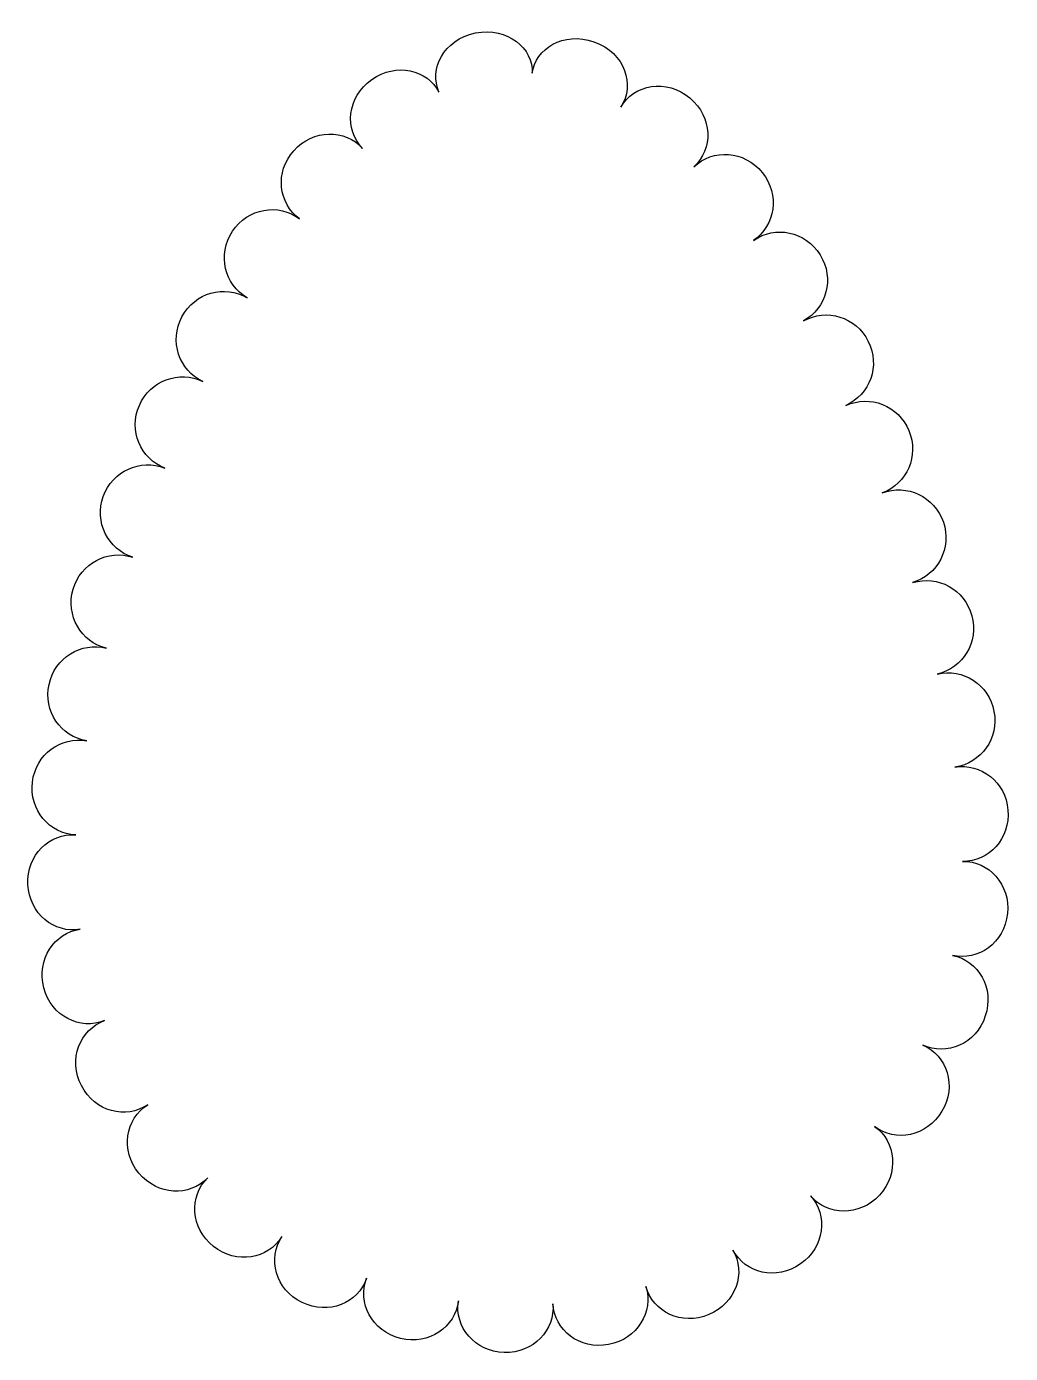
# Model space of a CAD drawing. Header units: centimetres. Extents: x -2.67 to 2.67, y -3.59 to 3.61.
import ezdxf

# ---------------------------------------------------------------- set-up
doc = ezdxf.new("R2010")
doc.units = ezdxf.units.CM
doc.header["$MEASUREMENT"] = 0
doc.layers.add('Layer 1', color=7, linetype='Continuous')

msp = doc.modelspace()

# ---------------------------------------------------------------- linework, layer by layer
at = {"layer": 'Layer 1', "color": 31}
msp.add_open_spline([(2.41418, -0.9189), (2.55716, -0.92165), (2.67421, -0.7937), (2.66093, -0.64035), (2.66093, -0.64035), (2.64781, -0.48771), (2.51459, -0.38511), (2.37309, -0.40664), (2.37309, -0.40664), (2.37309, -0.40664), (2.37309, -0.40664), (2.37309, -0.40664), (2.37309, -0.40664), (2.51488, -0.38756), (2.61328, -0.25083), (2.58502, -0.10433), (2.58502, -0.10433), (2.557, 0.04201), (2.41614, 0.13168), (2.27697, 0.09845), (2.27697, 0.09845), (2.27697, 0.09845), (2.27697, 0.09848), (2.27697, 0.09848), (2.27697, 0.09848), (2.41664, 0.13002), (2.50311, 0.27276), (2.46461, 0.41535), (2.46461, 0.41535), (2.42611, 0.55791), (2.28012, 0.63757), (2.14327, 0.59503), (2.14327, 0.59503), (2.14327, 0.59503), (2.14327, 0.59503), (2.14327, 0.59503), (2.14327, 0.59503), (2.28032, 0.63601), (2.35748, 0.78381), (2.30993, 0.92327), (2.30993, 0.92327), (2.2626, 1.06278), (2.11139, 1.13298), (1.97775, 1.08189), (1.97775, 1.08189), (1.97775, 1.08189), (1.97775, 1.08189), (1.97775, 1.08189), (1.97775, 1.08189), (2.11216, 1.13158), (2.17928, 1.28371), (2.1229, 1.42019), (2.1229, 1.42019), (2.06636, 1.55666), (1.91113, 1.61717), (1.78101, 1.55703), (1.78101, 1.55703), (1.78101, 1.55703), (1.78101, 1.55703), (1.78101, 1.55703), (1.78101, 1.55703), (1.91161, 1.61542), (1.96881, 1.77237), (1.90214, 1.90522), (1.90214, 1.90522), (1.83584, 2.03833), (1.67486, 2.08688), (1.55043, 2.01658), (1.55043, 2.01658), (1.55043, 2.01658), (1.55043, 2.01658), (1.55043, 2.01658), (1.55043, 2.01658), (1.67621, 2.08511), (1.72003, 2.24674), (1.64086, 2.37491), (1.64086, 2.37491), (1.56164, 2.50326), (1.39564, 2.5367), (1.27928, 2.45336), (1.27928, 2.45336), (1.27928, 2.45336), (1.27928, 2.45336), (1.27928, 2.45339), (1.27928, 2.45339), (1.39715, 2.53419), (1.42361, 2.70149), (1.32651, 2.82185), (1.32651, 2.82185), (1.22951, 2.9429), (1.0565, 2.95306), (0.95527, 2.85217), (0.95527, 2.85217), (0.95527, 2.85217), (0.95527, 2.85217), (0.95527, 2.85217), (0.95527, 2.85217), (1.06002, 2.94956), (1.05835, 3.12242), (0.93304, 3.22716), (0.93304, 3.22716), (0.80665, 3.33262), (0.62821, 3.30209), (0.55855, 3.17718), (0.55855, 3.17718), (0.55855, 3.17721), (0.55855, 3.17721), (0.55855, 3.17721), (0.55855, 3.17721), (0.63581, 3.2967), (0.58326, 3.47127), (0.41266, 3.53212), (0.41266, 3.53212), (0.24812, 3.59038), (0.09455, 3.4941), (0.0777, 3.3616), (0.0777, 3.3616), (0.08209, 3.49561), (-0.05475, 3.61494), (-0.23096, 3.58028), (-0.23096, 3.58028), (-0.4068, 3.54313), (-0.48242, 3.38317), (-0.42961, 3.25881), (-0.42961, 3.25881), (-0.49089, 3.37999), (-0.66144, 3.42148), (-0.79418, 3.32713), (-0.79418, 3.32713), (-0.93039, 3.23016), (-0.94306, 3.05598), (-0.84411, 2.95298), (-0.84411, 2.95298), (-0.84411, 2.95298), (-0.84411, 2.95298), (-0.84411, 2.95295), (-0.84411, 2.95295), (-0.9391, 3.06), (-1.11361, 3.05849), (-1.21746, 2.94073), (-1.21746, 2.94073), (-1.3216, 2.82378), (-1.3008, 2.65434), (-1.18608, 2.5697), (-1.18608, 2.5697), (-1.18608, 2.5697), (-1.18608, 2.5697), (-1.18608, 2.5697), (-1.18608, 2.5697), (-1.29935, 2.65754), (-1.46672, 2.62928), (-1.5506, 2.50273), (-1.5506, 2.50273), (-1.63447, 2.37652), (-1.59407, 2.21298), (-1.47046, 2.14149), (-1.47046, 2.14149), (-1.47046, 2.14146), (-1.47046, 2.14146), (-1.47046, 2.14146), (-1.47046, 2.14146), (-1.59339, 2.21525), (-1.75499, 2.17014), (-1.82487, 2.03833), (-1.82487, 2.03833), (-1.89453, 1.90659), (-1.84114, 1.74853), (-1.71155, 1.68733), (-1.71155, 1.68733), (-1.71155, 1.68733), (-1.7116, 1.68733), (-1.7116, 1.68733), (-1.7116, 1.68733), (-1.84011, 1.75006), (-1.99732, 1.69286), (-2.05627, 1.55721), (-2.05627, 1.55721), (-2.11548, 1.42172), (-2.05058, 1.26807), (-1.91731, 1.21608), (-1.91731, 1.21608), (-1.91731, 1.21608), (-1.91731, 1.21608), (-1.91731, 1.21608), (-1.91731, 1.21608), (-2.05021, 1.26966), (-2.20221, 1.20198), (-2.25217, 1.06334), (-2.25217, 1.06334), (-2.30204, 0.92465), (-2.22804, 0.77571), (-2.09151, 0.73224), (-2.09151, 0.73224), (-2.09151, 0.73224), (-2.09151, 0.73224), (-2.09151, 0.73224), (-2.09151, 0.73224), (-2.22732, 0.77714), (-2.37517, 0.70025), (-2.4161, 0.55854), (-2.4161, 0.55854), (-2.4573, 0.41688), (-2.37326, 0.27253), (-2.23441, 0.23829), (-2.23441, 0.23829), (-2.23441, 0.23829), (-2.23441, 0.23829), (-2.23441, 0.23826), (-2.23441, 0.23826), (-2.37305, 0.2743), (-2.51521, 0.18751), (-2.54659, 0.04242), (-2.54659, 0.04242), (-2.57821, -0.10278), (-2.48314, -0.2415), (-2.34207, -0.26452), (-2.34207, -0.26452), (-2.34207, -0.26452), (-2.34207, -0.26452), (-2.34207, -0.26452), (-2.34207, -0.26452), (-2.48283, -0.23925), (-2.61874, -0.33773), (-2.63679, -0.48817), (-2.63679, -0.48817), (-2.65502, -0.63904), (-2.54471, -0.76985), (-2.40171, -0.77508), (-2.40171, -0.77508), (-2.40171, -0.77508), (-2.40171, -0.77508), (-2.40171, -0.77508), (-2.40171, -0.77508), (-2.54445, -0.76548), (-2.66889, -0.88388), (-2.66174, -1.04413), (-2.66174, -1.04413), (-2.65362, -1.20391), (-2.51778, -1.31239), (-2.37747, -1.28794), (-2.37747, -1.28794), (-2.37747, -1.28794), (-2.37747, -1.28794), (-2.37747, -1.28794), (-2.37747, -1.28794), (-2.51849, -1.30675), (-2.61586, -1.45103), (-2.57514, -1.60605), (-2.57514, -1.60605), (-2.53463, -1.76102), (-2.37752, -1.83761), (-2.24544, -1.78404), (-2.24544, -1.78404), (-2.24544, -1.78404), (-2.24544, -1.78404), (-2.24544, -1.78404), (-2.24544, -1.78404), (-2.37969, -1.83299), (-2.44435, -1.99483), (-2.37056, -2.13689), (-2.37056, -2.13689), (-2.29785, -2.27958), (-2.1287, -2.32123), (-2.01083, -2.24066), (-2.01083, -2.24066), (-2.01083, -2.24066), (-2.01083, -2.24066), (-2.01083, -2.24066), (-2.01083, -2.24066), (-2.1319, -2.3171), (-2.15992, -2.48839), (-2.05883, -2.61232), (-2.05883, -2.61232), (-1.95636, -2.73517), (-1.78372, -2.74162), (-1.68495, -2.63732), (-1.68495, -2.63732), (-1.6849, -2.63732), (-1.6849, -2.63732), (-1.6849, -2.63732), (-1.6849, -2.63732), (-1.78682, -2.73709), (-1.77869, -2.91106), (-1.65323, -3.01028), (-1.65323, -3.01028), (-1.52837, -3.11032), (-1.35708, -3.07849), (-1.28276, -2.95638), (-1.28276, -2.95638), (-1.28276, -2.95643), (-1.28276, -2.95643), (-1.28276, -2.95643), (-1.28276, -2.95643), (-1.36116, -3.07555), (-1.31686, -3.24443), (-1.17296, -3.31454), (-1.17296, -3.31454), (-1.029, -3.38487), (-0.86837, -3.31795), (-0.82223, -3.18317), (-0.82223, -3.18317), (-0.82223, -3.18317), (-0.82223, -3.18317), (-0.82223, -3.18317), (-0.82223, -3.18317), (-0.87369, -3.31589), (-0.79403, -3.47069), (-0.63853, -3.50956), (-0.63853, -3.50956), (-0.48319, -3.54864), (-0.3405, -3.44802), (-0.32386, -3.30631), (-0.32386, -3.30631), (-0.32381, -3.30631), (-0.32381, -3.30631), (-0.32381, -3.30631), (-0.32381, -3.30631), (-0.34561, -3.4476), (-0.23494, -3.58201), (-0.07523, -3.58603), (-0.07523, -3.58603), (0.08429, -3.59151), (0.20253, -3.46387), (0.18935, -3.32166), (0.18935, -3.32166), (0.18935, -3.32166), (0.18935, -3.32166), (0.18935, -3.32166), (0.18935, -3.32166), (0.19782, -3.46419), (0.334, -3.57264), (0.49124, -3.54288), (0.49124, -3.54288), (0.64875, -3.5142), (0.73749, -3.36423), (0.69418, -3.22826), (0.69418, -3.22826), (0.69418, -3.22826), (0.69418, -3.22826), (0.69418, -3.22821), (0.69418, -3.22821), (0.73257, -3.36624), (0.88865, -3.44221), (1.03658, -3.38077), (1.03658, -3.38077), (1.18379, -3.31772), (1.23925, -3.15386), (1.16752, -3.02964), (1.16752, -3.02964), (1.16752, -3.02964), (1.16752, -3.02964), (1.16752, -3.02964), (1.16752, -3.02964), (1.23409, -3.15574), (1.40316, -3.19749), (1.5341, -3.1055), (1.5341, -3.1055), (1.66557, -3.01435), (1.6837, -2.84102), (1.58794, -2.73508), (1.58794, -2.73508), (1.58799, -2.73508), (1.58799, -2.73508), (1.58799, -2.73508), (1.58799, -2.73508), (1.67988, -2.84411), (1.85424, -2.84975), (1.96238, -2.73204), (1.96238, -2.73204), (2.07086, -2.61438), (2.05276, -2.44142), (1.9369, -2.35847), (1.9369, -2.35847), (1.9369, -2.35847), (1.9369, -2.35847), (1.9369, -2.35847), (1.9369, -2.35847), (2.04924, -2.44586), (2.22045, -2.41416), (2.30221, -2.27645), (2.30221, -2.27645), (2.38428, -2.1391), (2.3292, -1.97353), (2.19833, -1.91667), (2.19833, -1.91667), (2.19833, -1.91662), (2.19833, -1.91662), (2.19833, -1.91662), (2.19833, -1.91662), (2.32721, -1.97806), (2.48813, -1.91093), (2.53779, -1.75869), (2.53779, -1.75869), (2.58843, -1.60671), (2.49972, -1.4568), (2.35973, -1.42931), (2.35973, -1.42931), (2.35973, -1.42931), (2.35973, -1.42931), (2.35973, -1.42931), (2.35973, -1.42931), (2.49919, -1.46212), (2.64085, -1.36187), (2.65821, -1.2028), (2.65821, -1.2028), (2.67442, -1.04365), (2.55636, -0.91612), (2.41418, -0.9189)], degree=3, knots=[0, 0, 0, 0, 0.0097087, 0.0097087, 0.0097087, 0.0097087, 0.0194175, 0.0194175, 0.0194175, 0.0194175, 0.0291262, 0.0291262, 0.0291262, 0.0291262, 0.038835, 0.038835, 0.038835, 0.038835, 0.0485437, 0.0485437, 0.0485437, 0.0485437, 0.0582524, 0.0582524, 0.0582524, 0.0582524, 0.0679612, 0.0679612, 0.0679612, 0.0679612, 0.0776699, 0.0776699, 0.0776699, 0.0776699, 0.0873786, 0.0873786, 0.0873786, 0.0873786, 0.0970874, 0.0970874, 0.0970874, 0.0970874, 0.1067961, 0.1067961, 0.1067961, 0.1067961, 0.1165049, 0.1165049, 0.1165049, 0.1165049, 0.1262136, 0.1262136, 0.1262136, 0.1262136, 0.1359223, 0.1359223, 0.1359223, 0.1359223, 0.1456311, 0.1456311, 0.1456311, 0.1456311, 0.1553398, 0.1553398, 0.1553398, 0.1553398, 0.1650485, 0.1650485, 0.1650485, 0.1650485, 0.1747573, 0.1747573, 0.1747573, 0.1747573, 0.184466, 0.184466, 0.184466, 0.184466, 0.1941748, 0.1941748, 0.1941748, 0.1941748, 0.2038835, 0.2038835, 0.2038835, 0.2038835, 0.2135922, 0.2135922, 0.2135922, 0.2135922, 0.223301, 0.223301, 0.223301, 0.223301, 0.2330097, 0.2330097, 0.2330097, 0.2330097, 0.2427184, 0.2427184, 0.2427184, 0.2427184, 0.2524272, 0.2524272, 0.2524272, 0.2524272, 0.2621359, 0.2621359, 0.2621359, 0.2621359, 0.2718447, 0.2718447, 0.2718447, 0.2718447, 0.2815534, 0.2815534, 0.2815534, 0.2815534, 0.2912621, 0.2912621, 0.2912621, 0.2912621, 0.3009709, 0.3009709, 0.3009709, 0.3009709, 0.3106796, 0.3106796, 0.3106796, 0.3106796, 0.3203883, 0.3203883, 0.3203883, 0.3203883, 0.3300971, 0.3300971, 0.3300971, 0.3300971, 0.3398058, 0.3398058, 0.3398058, 0.3398058, 0.3495146, 0.3495146, 0.3495146, 0.3495146, 0.3592233, 0.3592233, 0.3592233, 0.3592233, 0.368932, 0.368932, 0.368932, 0.368932, 0.3786408, 0.3786408, 0.3786408, 0.3786408, 0.3883495, 0.3883495, 0.3883495, 0.3883495, 0.3980583, 0.3980583, 0.3980583, 0.3980583, 0.407767, 0.407767, 0.407767, 0.407767, 0.4174757, 0.4174757, 0.4174757, 0.4174757, 0.4271845, 0.4271845, 0.4271845, 0.4271845, 0.4368932, 0.4368932, 0.4368932, 0.4368932, 0.4466019, 0.4466019, 0.4466019, 0.4466019, 0.4563107, 0.4563107, 0.4563107, 0.4563107, 0.4660194, 0.4660194, 0.4660194, 0.4660194, 0.4757282, 0.4757282, 0.4757282, 0.4757282, 0.4854369, 0.4854369, 0.4854369, 0.4854369, 0.4951456, 0.4951456, 0.4951456, 0.4951456, 0.5048544, 0.5048544, 0.5048544, 0.5048544, 0.5145631, 0.5145631, 0.5145631, 0.5145631, 0.5242718, 0.5242718, 0.5242718, 0.5242718, 0.5339806, 0.5339806, 0.5339806, 0.5339806, 0.5436893, 0.5436893, 0.5436893, 0.5436893, 0.5533981, 0.5533981, 0.5533981, 0.5533981, 0.5631068, 0.5631068, 0.5631068, 0.5631068, 0.5728155, 0.5728155, 0.5728155, 0.5728155, 0.5825243, 0.5825243, 0.5825243, 0.5825243, 0.592233, 0.592233, 0.592233, 0.592233, 0.6019417, 0.6019417, 0.6019417, 0.6019417, 0.6116505, 0.6116505, 0.6116505, 0.6116505, 0.6213592, 0.6213592, 0.6213592, 0.6213592, 0.631068, 0.631068, 0.631068, 0.631068, 0.6407767, 0.6407767, 0.6407767, 0.6407767, 0.6504854, 0.6504854, 0.6504854, 0.6504854, 0.6601942, 0.6601942, 0.6601942, 0.6601942, 0.6699029, 0.6699029, 0.6699029, 0.6699029, 0.6796117, 0.6796117, 0.6796117, 0.6796117, 0.6893204, 0.6893204, 0.6893204, 0.6893204, 0.6990291, 0.6990291, 0.6990291, 0.6990291, 0.7087379, 0.7087379, 0.7087379, 0.7087379, 0.7184466, 0.7184466, 0.7184466, 0.7184466, 0.7281553, 0.7281553, 0.7281553, 0.7281553, 0.7378641, 0.7378641, 0.7378641, 0.7378641, 0.7475728, 0.7475728, 0.7475728, 0.7475728, 0.7572816, 0.7572816, 0.7572816, 0.7572816, 0.7669903, 0.7669903, 0.7669903, 0.7669903, 0.776699, 0.776699, 0.776699, 0.776699, 0.7864078, 0.7864078, 0.7864078, 0.7864078, 0.7961165, 0.7961165, 0.7961165, 0.7961165, 0.8058252, 0.8058252, 0.8058252, 0.8058252, 0.815534, 0.815534, 0.815534, 0.815534, 0.8252427, 0.8252427, 0.8252427, 0.8252427, 0.8349515, 0.8349515, 0.8349515, 0.8349515, 0.8446602, 0.8446602, 0.8446602, 0.8446602, 0.8543689, 0.8543689, 0.8543689, 0.8543689, 0.8640777, 0.8640777, 0.8640777, 0.8640777, 0.8737864, 0.8737864, 0.8737864, 0.8737864, 0.8834951, 0.8834951, 0.8834951, 0.8834951, 0.8932039, 0.8932039, 0.8932039, 0.8932039, 0.9029126, 0.9029126, 0.9029126, 0.9029126, 0.9126214, 0.9126214, 0.9126214, 0.9126214, 0.9223301, 0.9223301, 0.9223301, 0.9223301, 0.9320388, 0.9320388, 0.9320388, 0.9320388, 0.9417476, 0.9417476, 0.9417476, 0.9417476, 0.9514563, 0.9514563, 0.9514563, 0.9514563, 0.961165, 0.961165, 0.961165, 0.961165, 0.9708738, 0.9708738, 0.9708738, 0.9708738, 0.9805825, 0.9805825, 0.9805825, 0.9805825, 1, 1, 1, 1], dxfattribs=at)

doc.saveas('drawing.dxf')
